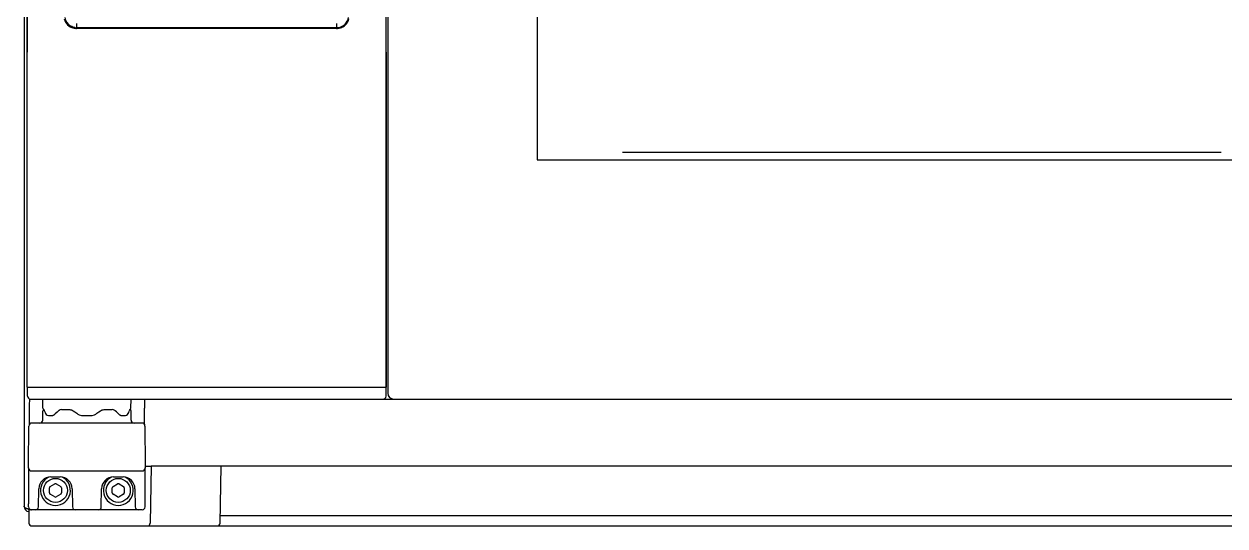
# Model space of a CAD drawing. Header units: millimetres. Extents: x -10733 to -5990, y 4098 to 7122.
# Drawn here: x -7986 to -7584.8, y 5611.4 to 5779.2 of the extents above; entities that cross this region are included whole.
import ezdxf

# ---------------------------------------------------------------- set-up
doc = ezdxf.new("R2010")
doc.units = ezdxf.units.MM
doc.header["$LTSCALE"] = 346.5
doc.layers.get('0').update_dxf_attribs({"linetype": 'CONTINUOUS'})
doc.layers.add('COSMETICHE', color=7, linetype='CONTINUOUS')

msp = doc.modelspace()

# ---------------------------------------------------------------- linework, layer by layer
at = {"color": 7, "linetype": 'Continuous'}
for p, q in [((-7986.04, 6091.1), (-7986.04, 5618)), ((-7985.04, 5657.8), (-7985.04, 6088.8)), ((-7865.04, 5657.8), (-7865.04, 6088.8)), ((-7864.54, 6090.8), (-7864.54, 5655.8)), ((-7814.54, 6012.8), (-7814.54, 5733.8)), ((-7865.04, 5769.8), (-7865.04, 5657.8)), ((-7814.54, 5733.8), (-7557.54, 5733.8)), ((-7985.04, 5657.8), (-7865.04, 5657.8)), ((-7984.88, 5654.79), (-7984.91, 5657.8)), ((-7983.53, 5657.8), (-7865.04, 5657.8)), ((-7865.09, 5654.78), (-7865.04, 5657.8)), ((-7984.25, 5653.87), (-7984.27, 5651.65)), ((-7983.88, 5653.8), (-7388.09, 5653.8)), ((-7979.74, 5650.79), (-7979.79, 5653.8)), ((-7950.34, 5650.79), (-7950.29, 5653.8)), ((-7945.83, 5653.8), (-7945.8, 5650.78)), ((-7984.29, 5650.24), (-7984.3, 5648.95)), ((-7984.27, 5651.65), (-7984.29, 5650.24)), ((-7979.79, 5648.3), (-7979.79, 5649.8)), ((-7979.44, 5650.33), (-7979.42, 5650.27)), ((-7979.36, 5650.14), (-7979.32, 5650.03)), ((-7955.57, 5649.92), (-7955.74, 5650.05)), ((-7955.09, 5649.5), (-7955.57, 5649.92)), ((-7950.65, 5650.3), (-7950.6, 5650.41)), ((-7950.6, 5650.41), (-7950.58, 5650.43)), ((-7950.29, 5648.3), (-7950.29, 5649.8)), ((-7945.79, 5649.6), (-7945.8, 5650.78)), ((-7984.32, 5646.87), (-7984.34, 5646.11)), ((-7984.34, 5646.11), (-7984.34, 5645.54)), ((-7984.31, 5647.82), (-7984.32, 5646.87)), ((-7984.3, 5648.95), (-7984.31, 5647.82)), ((-7946.65, 5645.8), (-7983.43, 5645.8)), ((-7979.79, 5646.8), (-7979.79, 5648.3)), ((-7979.03, 5649.31), (-7978.88, 5649)), ((-7978.88, 5649), (-7978.67, 5648.67)), ((-7978.88, 5649), (-7978.88, 5649)), ((-7978.67, 5648.67), (-7978.31, 5648.39)), ((-7978.31, 5648.39), (-7977.91, 5648.3)), ((-7977.91, 5648.3), (-7976.4, 5648.3)), ((-7976.32, 5648.31), (-7976.4, 5648.3)), ((-7976.05, 5648.49), (-7976.05, 5648.49)), ((-7966.87, 5648.34), (-7966.34, 5648.3)), ((-7966.34, 5648.3), (-7963.74, 5648.3)), ((-7963.74, 5648.3), (-7963.23, 5648.34)), ((-7954.04, 5648.49), (-7954.04, 5648.49)), ((-7953.68, 5648.3), (-7953.77, 5648.31)), ((-7953.69, 5648.3), (-7952.18, 5648.3)), ((-7952.18, 5648.3), (-7951.78, 5648.39)), ((-7951.2, 5649), (-7951.06, 5649.3)), ((-7951.2, 5649), (-7951.2, 5649)), ((-7950.29, 5646.8), (-7950.29, 5648.3)), ((-7945.78, 5648.53), (-7945.79, 5649.6)), ((-7945.76, 5647.37), (-7945.78, 5648.53)), ((-7945.75, 5646.6), (-7945.76, 5647.37)), ((-7945.75, 5645.98), (-7945.75, 5646.6)), ((-7945.74, 5645.5), (-7945.75, 5645.98)), ((-7984.54, 5631.8), (-7984.43, 5644.81)), ((-7984.34, 5645.54), (-7984.35, 5645.17)), ((-7945.73, 5645.17), (-7945.74, 5645.5)), ((-7945.65, 5644.81), (-7945.54, 5631.8)), ((-7984.52, 5630.73), (-7984.54, 5631.8)), ((-7984.54, 5630.78), (-7984.54, 5618.8)), ((-7984.52, 5630.67), (-7984.52, 5630.73)), ((-7983.52, 5629.8), (-7946.56, 5629.8)), ((-7945.54, 5631.8), (-7945.56, 5630.73)), ((-7945.56, 5630.73), (-7945.56, 5630.67)), ((-7945.55, 5631.4), (-7943.54, 5631.4)), ((-7945.54, 5618.8), (-7945.54, 5630.78)), ((-7943.54, 5631.4), (-7943.87, 5612.38)), ((-7428.54, 5631.4), (-7943.54, 5631.4)), ((-7920.52, 5612.38), (-7920.19, 5631.4)), ((-7977.11, 5627.8), (-7973.97, 5627.8)), ((-7956.11, 5627.8), (-7952.97, 5627.8)), ((-7981.22, 5617.78), (-7981.11, 5623.87)), ((-7977.54, 5622.43), (-7977.54, 5624.16)), ((-7977.29, 5624.6), (-7975.79, 5625.46)), ((-7975.79, 5621.13), (-7977.29, 5622)), ((-7975.29, 5625.46), (-7973.79, 5624.6)), ((-7973.79, 5622), (-7975.29, 5621.13)), ((-7973.54, 5624.16), (-7973.54, 5622.43)), ((-7969.97, 5623.87), (-7969.87, 5617.78)), ((-7960.22, 5617.78), (-7960.11, 5623.87)), ((-7956.54, 5622.43), (-7956.54, 5624.16)), ((-7956.29, 5624.6), (-7954.79, 5625.46)), ((-7954.79, 5621.13), (-7956.29, 5622)), ((-7954.29, 5625.46), (-7952.79, 5624.6)), ((-7952.79, 5622), (-7954.29, 5621.13)), ((-7952.54, 5624.16), (-7952.54, 5622.43)), ((-7948.97, 5623.87), (-7948.87, 5617.78)), ((-7984.52, 5617.78), (-7984.54, 5618.8)), ((-7945.56, 5617.78), (-7945.54, 5618.8)), ((-7945.56, 5617.78), (-7945.56, 5617.78)), ((-7984.41, 5616.87), (-7984.38, 5612.39)), ((-7983.52, 5616.8), (-7984.24, 5616.8)), ((-7983.56, 5616.8), (-7983.52, 5616.8)), ((-7968.9, 5616.8), (-7983.52, 5616.8)), ((-7968.89, 5616.8), (-7970.37, 5616.8)), ((-7947.9, 5616.8), (-7968.87, 5616.8)), ((-7959.72, 5616.8), (-7961.22, 5616.8)), ((-7948.44, 5616.8), (-7949.37, 5616.8)), ((-7946.56, 5616.8), (-7947.87, 5616.8)), ((-7451.6, 5614.8), (-7920.48, 5614.8)), ((-7983.38, 5611.4), (-7921.52, 5611.4)), ((-7921.52, 5611.4), (-7450.56, 5611.4))]:
    msp.add_line(p, q, dxfattribs=at)
at = {"color": 9, "linetype": 'Continuous'}
for p, q in [((-7968.46, 5779.4), (-7968.46, 5777.95)), ((-7881.63, 5779.4), (-7881.63, 5777.95)), ((-7881.62, 5777.73), (-7968.47, 5777.73)), ((-7968.47, 5777.73), (-7968.47, 5777.72)), ((-7881.63, 5777.95), (-7968.46, 5777.95)), ((-7881.62, 5777.73), (-7881.61, 5777.72))]:
    msp.add_line(p, q, dxfattribs=at)
at = {"color": 2, "linetype": 'Continuous'}
msp.add_line((-7786.04, 5736.4), (-7586.04, 5736.4), dxfattribs=at)
at = {"color": 7, "linetype": 'Continuous'}
for points in [[(-7979.49, 5650.42), (-7979.5, 5650.44), (-7979.48, 5650.41)], [(-7979.48, 5650.41), (-7979.43, 5650.31), (-7979.36, 5650.14)], [(-7979.32, 5650.03), (-7979.21, 5649.74), (-7979.03, 5649.31)], [(-7974.51, 5649.92), (-7975, 5649.49), (-7975.61, 5648.91), (-7976.05, 5648.49)], [(-7973.53, 5650.3), (-7973.94, 5650.24), (-7974.35, 5650.05), (-7974.51, 5649.92)], [(-7955.74, 5650.05), (-7956.14, 5650.24), (-7956.56, 5650.3)], [(-7951.06, 5649.3), (-7950.87, 5649.73), (-7950.76, 5650.03)], [(-7950.76, 5650.03), (-7950.72, 5650.13), (-7950.65, 5650.3)], [(-7976.05, 5648.49), (-7976.14, 5648.41), (-7976.32, 5648.31)], [(-7968.01, 5648.81), (-7967.57, 5648.56), (-7966.87, 5648.34)], [(-7963.23, 5648.34), (-7962.53, 5648.55), (-7962.07, 5648.81)], [(-7954.04, 5648.49), (-7954.48, 5648.93), (-7955.09, 5649.5)], [(-7953.77, 5648.31), (-7953.95, 5648.41), (-7954.04, 5648.49)], [(-7951.78, 5648.39), (-7951.42, 5648.67), (-7951.2, 5649)]]:
    msp.add_lwpolyline(points, dxfattribs=at)
for points in [[(-7973.53, 5650.3), (-7970.78, 5650.3, -0.153487), (-7969.64, 5649.94), (-7969.02, 5649.51), (-7968.44, 5649.1), (-7968.01, 5648.81)], [(-7962.07, 5648.81), (-7961.66, 5649.09), (-7961.07, 5649.5), (-7960.44, 5649.94, -0.15347), (-7959.3, 5650.3), (-7956.55, 5650.3)]]:
    msp.add_lwpolyline(points, format="xyb", dxfattribs=at)
for centre in [(-7975.54, 5623.3), (-7954.54, 5623.3)]:
    msp.add_circle(centre, 4, dxfattribs=at)
at = {"color": 9, "linetype": 'Continuous'}
for centre, radius, start, end in [((-7968.45, 5781.99), 4.03, 188.9758, 241.0408), ((-7968.46, 5781.98), 4.26, 221.0569, 227.9454), ((-7968.46, 5781.98), 4.25, 227.9545, 234.2272), ((-7968.46, 5781.98), 4.26, 234.2295, 243.0203), ((-7968.46, 5781.98), 4.26, 243.0369, 252.8276), ((-7881.63, 5781.98), 4.03, 270.0459, 278.9808), ((-7881.63, 5781.99), 4.03, 278.9758, 351.4052), ((-7881.62, 5781.98), 4.26, 287.3361, 298.4073), ((-7881.62, 5781.98), 4.26, 298.4228, 304.2541), ((-7881.62, 5781.98), 4.25, 304.2566, 311.0508), ((-7881.63, 5781.98), 4.26, 311.0569, 317.9454), ((-7881.62, 5781.98), 4.25, 317.9545, 324.2272), ((-7968.46, 5781.98), 4.25, 252.8415, 258.0475), ((-7968.46, 5781.98), 4.26, 258.0579, 267.663), ((-7968.45, 5781.98), 4.03, 261.3986, 269.9555), ((-7968.46, 5781.97), 4.24, 267.6693, 269.9597), ((-7881.62, 5781.97), 4.24, 270.0409, 272.4762), ((-7881.62, 5781.98), 4.26, 272.4816, 282.0374), ((-7881.62, 5781.98), 4.25, 282.0486, 287.3202)]:
    msp.add_arc(centre, radius, start, end, dxfattribs=at)
at = {"color": 7, "linetype": 'Continuous'}
for centre, radius, start, end in [((-7983.88, 5654.8), 1, 180.5, 270), ((-7866.09, 5654.8), 1, 270, 359), ((-7862.54, 5655.8), 2, 180, 270), ((-7979.29, 5649.8), 0.5, 105.0723, 180), ((-7979.24, 5650.8), 0.5, 182.9802, 243.6709), ((-7950.79, 5649.8), 0.5, 0, 74.9381), ((-7950.84, 5650.8), 0.5, 296.3289, 359), ((-7983.43, 5644.8), 1, 90, 179.5), ((-7980.79, 5646.8), 1, 270, 0), ((-7949.29, 5646.8), 1, 180, 270), ((-7946.65, 5644.8), 1, 0.5, 90), ((-7983.52, 5630.8), 1, 181, 270), ((-7946.56, 5630.8), 1, 270, 359), ((-7977.11, 5623.8), 4, 90, 179), ((-7975.54, 5623.3), 5, 116.5806, 63.389), ((-7975.54, 5625.03), 0.5, 60, 120), ((-7973.97, 5623.8), 4, 1, 90), ((-7956.11, 5623.8), 4, 90, 179), ((-7954.54, 5623.3), 5, 116.5806, 63.389), ((-7954.54, 5625.03), 0.5, 60, 120), ((-7952.97, 5623.8), 4, 1, 90), ((-7977.04, 5624.16), 0.5, 120, 180), ((-7977.04, 5622.43), 0.5, 180, 240), ((-7974.04, 5624.16), 0.5, 0, 60), ((-7974.04, 5622.43), 0.5, 300, 0), ((-7956.04, 5624.16), 0.5, 120, 180), ((-7956.04, 5622.43), 0.5, 180, 240), ((-7953.04, 5624.16), 0.5, 0, 60), ((-7953.04, 5622.43), 0.5, 300, 0), ((-7984.24, 5618), 1.8, 180, 264.6602), ((-7983.52, 5617.8), 1, 181, 267.9321), ((-7982.22, 5617.8), 1, 270, 359), ((-7975.54, 5621.57), 0.5, 240, 300), ((-7968.87, 5617.8), 1, 181, 270), ((-7961.22, 5617.8), 1, 270, 359), ((-7954.54, 5621.57), 0.5, 240, 300), ((-7947.87, 5617.8), 1, 181, 270), ((-7946.56, 5617.8), 1, 270, 359), ((-7983.52, 5617.8), 1.01, 258.7666, 266.3113), ((-7983.52, 5617.78), 0.986, 266.321, 269.9939), ((-7983.38, 5612.4), 1, 180.5, 270), ((-7944.87, 5612.4), 1, 270, 359), ((-7921.52, 5612.4), 1, 270, 359)]:
    msp.add_arc(centre, radius, start, end, dxfattribs=at)
for centre, major_axis, start_param, end_param in [((-7968.47, 5781.97), (3.01, 3.01), 2.618472, 3.664713), ((-7881.61, 5781.97), (-3.01, 3.01), 2.618472, 3.664713), ((-7968.47, 5781.97), (3.01, 3.01), 3.664713, 3.926382), ((-7881.61, 5781.97), (-3.01, 3.01), 2.356803, 2.618472)]:
    msp.add_ellipse(centre, major_axis=major_axis, ratio=0.998783, start_param=start_param, end_param=end_param, dxfattribs=at)
at = {"color": 9, "linetype": 'Continuous'}
msp.add_open_spline([(-7969.06, 5778), (-7969.53, 5778.07), (-7969.99, 5778.23), (-7970.41, 5778.46)], degree=3, dxfattribs=at)
for points, knots in [([(-7968.47, 5777.73), (-7968.45, 5777.74), (-7968.47, 5777.83), (-7968.46, 5777.9), (-7968.46, 5777.95)], [0, 0, 0, 0, 0.284532, 1, 1, 1, 1]), ([(-7881.62, 5777.73), (-7881.62, 5777.73), (-7881.62, 5777.81), (-7881.62, 5777.88), (-7881.63, 5777.95)], [0, 0, 0, 0, 0.081765, 1, 1, 1, 1])]:
    msp.add_open_spline(points, degree=3, knots=knots, dxfattribs=at)
at = {"color": 7, "linetype": 'Continuous'}
msp.add_open_spline([(-7984.24, 5616.8), (-7984.47, 5616.9), (-7984.81, 5617.04), (-7985.23, 5617.24), (-7985.5, 5617.39), (-7985.73, 5617.53), (-7985.9, 5617.68), (-7986.01, 5617.83), (-7986.04, 5617.95), (-7986.04, 5618)], degree=3, knots=[0, 0, 0, 0, 0.335785, 0.490301, 0.629473, 0.749907, 0.850007, 0.93119, 1, 1, 1, 1], dxfattribs=at)
at = {"layer": 'COSMETICHE', "color": 7, "linetype": 'Continuous'}
msp.add_line((-7985.04, 5976.8), (-7985.04, 5769.8), dxfattribs=at)

doc.saveas('drawing.dxf')
